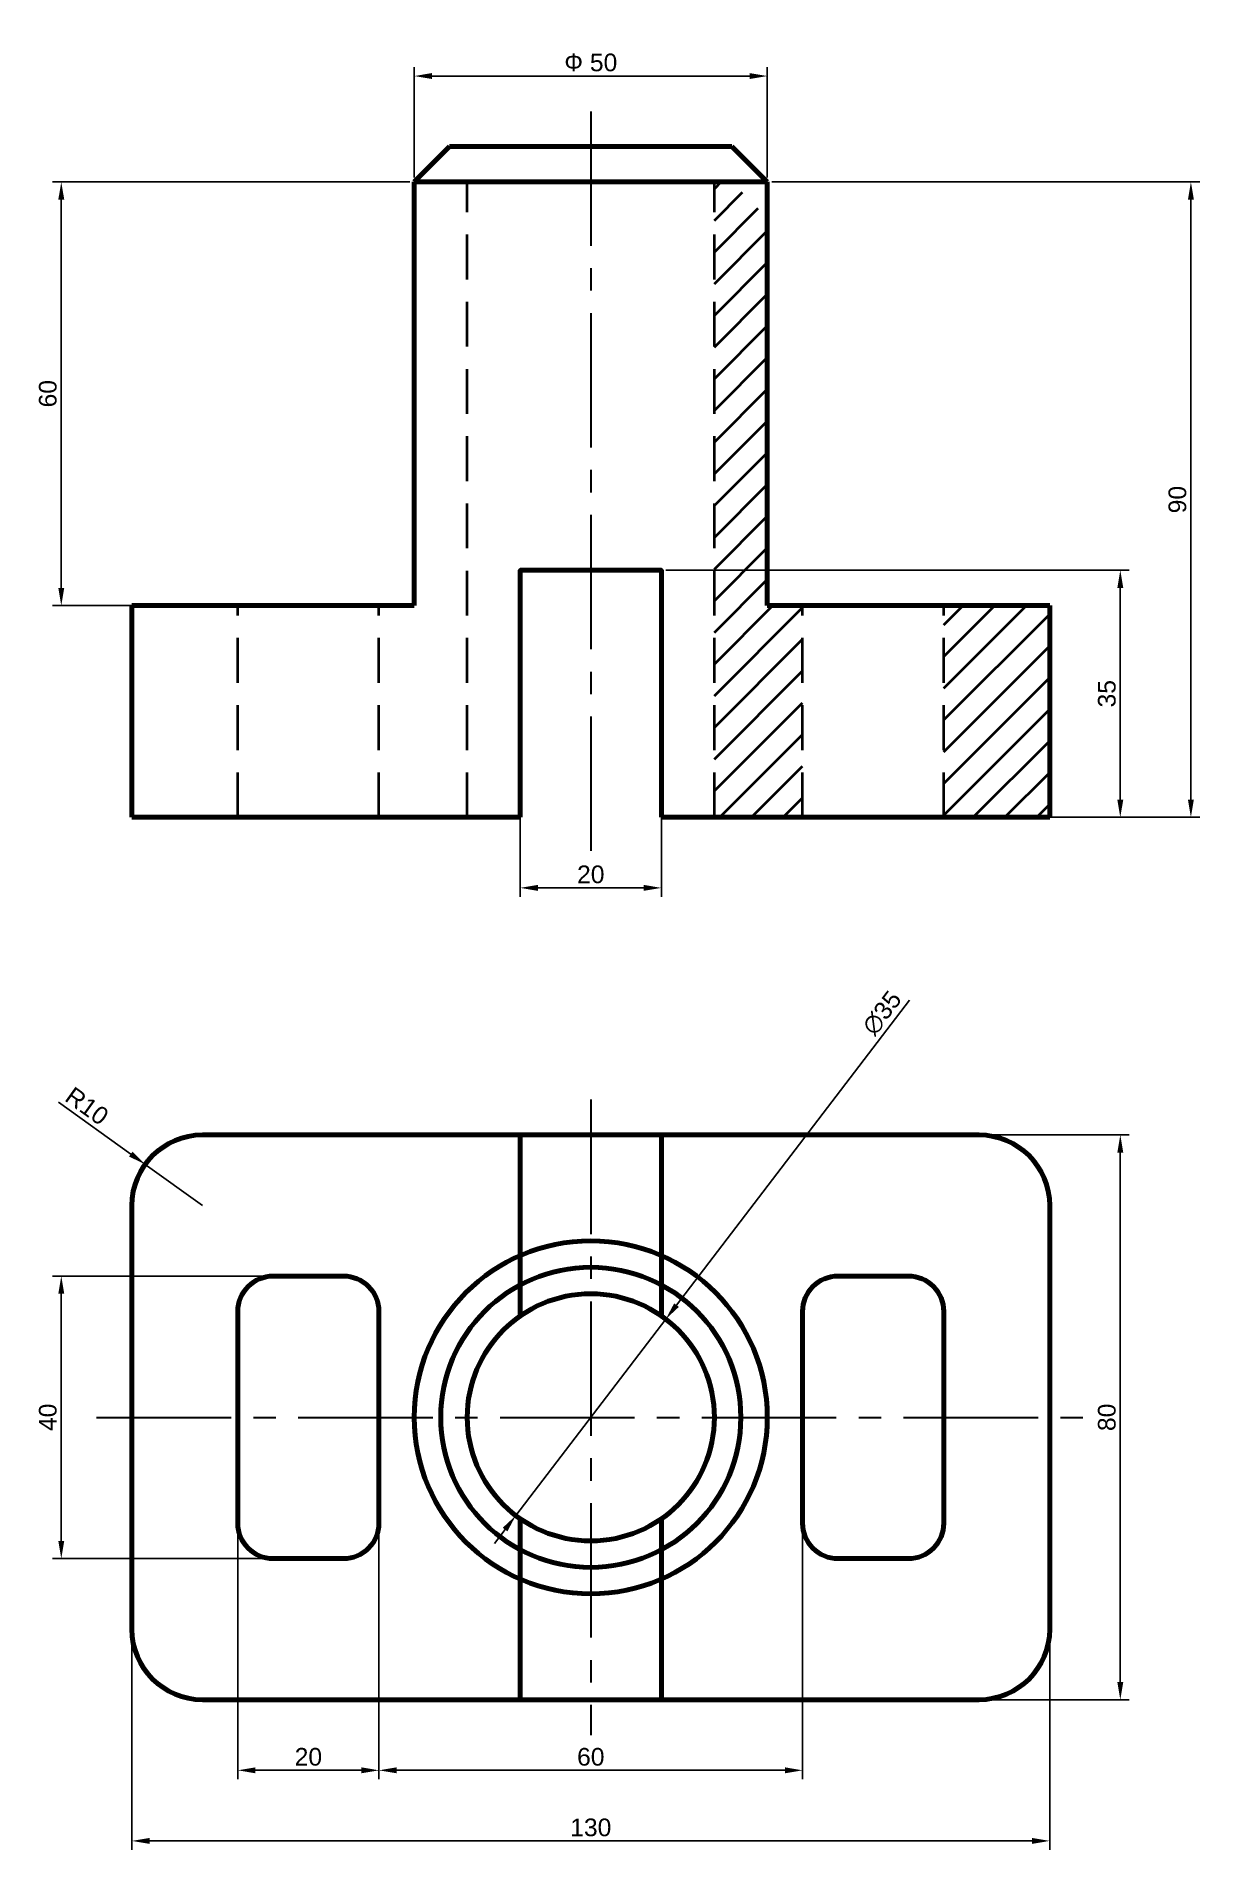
# Model space of a CAD drawing. Header units: millimetres. Extents: x 261 to 426, y 329 to 586.
import ezdxf

# ---------------------------------------------------------------- set-up
doc = ezdxf.new("R2010")
doc.units = ezdxf.units.MM
doc.linetypes.add('CENTER2', pattern=[28.575, 19.05, -3.175, 3.175, -3.175])
doc.linetypes.add('невидимая', pattern=[9.525, 6.35, -3.175])
for name, color, linetype, lineweight in [('NEV', 5, 'невидимая', 40), ('OSI', 1, 'CENTER2', 30), ('OSNV', 7, 'Continuous', 80), ('SHTR', 92, 'Continuous', 40), ('SIZE', 7, 'Continuous', 25)]:
    doc.layers.add(name, color=color, linetype=linetype, lineweight=lineweight)
doc.styles.get("Standard").update_dxf_attribs({"font": 'arial.ttf'})
doc.dimstyles.new('ISO-25', dxfattribs={"dimtxt": 2.5, "dimasz": 2.5, "dimexe": 1.25, "dimexo": 0.625, "dimtad": 1, "dimtxsty": 'Standard', "dimcen": 2.5, "dimadec": 0, "dimazin": 0, "dimtfac": 1, "dimtmove": 0, "dimatfit": 3, "dimfxl": 1, "dimarcsym": 0})
doc.dimstyles.new('Размер_1', dxfattribs={"dimtxt": 2.5, "dimasz": 2.5, "dimexe": 1.25, "dimexo": 0.625, "dimtad": 1, "dimtxsty": 'Standard', "dimcen": 2.5, "dimadec": 0, "dimazin": 0, "dimtfac": 1, "dimtmove": 0, "dimatfit": 3, "dimfxl": 1, "dimarcsym": 0})

# ---------------------------------------------------------------- blocks, each defined once
blk = doc.blocks.new('*D5')
at = {"layer": 'Defpoints', "color": 0, "transparency": 16777216}
for p in [(265, 565), (315, 565), (315, 505)]:
    blk.add_point(p, dxfattribs=at)
at = {"layer": 'SIZE', "color": 0, "lineweight": -2, "transparency": 16777216}
for p, q in [((314.38, 565), (263.75, 565)), ((265, 507.5), (265, 562.5)), ((314.38, 505), (263.75, 505))]:
    blk.add_line(p, q, dxfattribs=at)
at = {"layer": 'SIZE', "color": 0, "transparency": 16777216}
for points in [[(264.58, 562.5), (265.42, 562.5), (265, 565)], [(264.58, 507.5), (265.42, 507.5), (265, 505)]]:
    blk.add_solid(points, dxfattribs=at)
at = {"layer": 'SIZE', "color": 0, "transparency": 16777216, "insert": (263.1, 535), "char_height": 2.5, "attachment_point": 5, "rotation": 90}
blk.add_mtext('60', dxfattribs=at)
blk = doc.blocks.new('*D6')
at = {"layer": 'Defpoints', "color": 0, "transparency": 16777216}
for p in [(330, 510), (350, 510), (350, 465)]:
    blk.add_point(p, dxfattribs=at)
at = {"layer": 'SIZE', "color": 0, "lineweight": -2, "transparency": 16777216}
for p, q in [((330, 509.38), (330, 463.75)), ((350, 509.38), (350, 463.75)), ((332.5, 465), (347.5, 465))]:
    blk.add_line(p, q, dxfattribs=at)
at = {"layer": 'SIZE', "color": 0, "transparency": 16777216}
for points in [[(332.5, 465.42), (332.5, 464.58), (330, 465)], [(347.5, 465.42), (347.5, 464.58), (350, 465)]]:
    blk.add_solid(points, dxfattribs=at)
at = {"layer": 'SIZE', "color": 0, "transparency": 16777216, "insert": (340, 466.9), "char_height": 2.5, "attachment_point": 5}
blk.add_mtext('20', dxfattribs=at)
blk = doc.blocks.new('*D7')
at = {"layer": 'Defpoints', "color": 0, "transparency": 16777216}
for p in [(350, 510), (415, 510), (350, 475)]:
    blk.add_point(p, dxfattribs=at)
at = {"layer": 'SIZE', "color": 0, "lineweight": -2, "transparency": 16777216}
for p, q in [((350.63, 510), (416.25, 510)), ((415, 477.5), (415, 507.5)), ((350.63, 475), (416.25, 475))]:
    blk.add_line(p, q, dxfattribs=at)
at = {"layer": 'SIZE', "color": 0, "transparency": 16777216}
for points in [[(414.58, 507.5), (415.42, 507.5), (415, 510)], [(414.58, 477.5), (415.42, 477.5), (415, 475)]]:
    blk.add_solid(points, dxfattribs=at)
at = {"layer": 'SIZE', "color": 0, "transparency": 16777216, "insert": (413.1, 492.5), "char_height": 2.5, "attachment_point": 5, "rotation": 90}
blk.add_mtext('35', dxfattribs=at)
blk = doc.blocks.new('*D8')
at = {"layer": 'Defpoints', "color": 0, "transparency": 16777216}
for p in [(365, 565), (425, 565), (405, 475)]:
    blk.add_point(p, dxfattribs=at)
at = {"layer": 'SIZE', "color": 0, "lineweight": -2, "transparency": 16777216}
for p, q in [((365.63, 565), (426.25, 565)), ((425, 477.5), (425, 562.5)), ((405.63, 475), (426.25, 475))]:
    blk.add_line(p, q, dxfattribs=at)
at = {"layer": 'SIZE', "color": 0, "transparency": 16777216}
for points in [[(424.58, 562.5), (425.42, 562.5), (425, 565)], [(424.58, 477.5), (425.42, 477.5), (425, 475)]]:
    blk.add_solid(points, dxfattribs=at)
at = {"layer": 'SIZE', "color": 0, "transparency": 16777216, "insert": (423.1, 520), "char_height": 2.5, "attachment_point": 5, "rotation": 90}
blk.add_mtext('90', dxfattribs=at)
blk = doc.blocks.new('*D9')
at = {"layer": 'Defpoints', "color": 0, "transparency": 16777216}
for p in [(365, 580), (315, 565), (365, 565)]:
    blk.add_point(p, dxfattribs=at)
at = {"layer": 'SIZE', "color": 0, "lineweight": -2, "transparency": 16777216}
for p, q in [((315, 565.62), (315, 581.25)), ((365, 565.62), (365, 581.25)), ((317.5, 580), (362.5, 580))]:
    blk.add_line(p, q, dxfattribs=at)
at = {"layer": 'SIZE', "color": 0, "transparency": 16777216}
for points in [[(317.5, 580.42), (317.5, 579.58), (315, 580)], [(362.5, 580.42), (362.5, 579.58), (365, 580)]]:
    blk.add_solid(points, dxfattribs=at)
at = {"layer": 'SIZE', "color": 0, "transparency": 16777216, "insert": (340, 581.91), "char_height": 2.5, "attachment_point": 5}
blk.add_mtext('Ф 50', dxfattribs=at)
blk = doc.blocks.new('*D10')
at = {"layer": 'Defpoints', "color": 0, "transparency": 16777216}
for p in [(290, 375), (310, 375), (310, 340)]:
    blk.add_point(p, dxfattribs=at)
at = {"layer": 'SIZE', "color": 0, "lineweight": -2, "transparency": 16777216}
for p, q in [((290, 374.38), (290, 338.75)), ((310, 374.38), (310, 338.75)), ((292.5, 340), (307.5, 340))]:
    blk.add_line(p, q, dxfattribs=at)
at = {"layer": 'SIZE', "color": 0, "transparency": 16777216}
for points in [[(292.5, 340.42), (292.5, 339.58), (290, 340)], [(307.5, 340.42), (307.5, 339.58), (310, 340)]]:
    blk.add_solid(points, dxfattribs=at)
at = {"layer": 'SIZE', "color": 0, "transparency": 16777216, "insert": (300, 341.9), "char_height": 2.5, "attachment_point": 5}
blk.add_mtext('20', dxfattribs=at)
blk = doc.blocks.new('*D11')
at = {"layer": 'Defpoints', "color": 0, "transparency": 16777216}
for p in [(310, 375), (370, 375), (370, 340)]:
    blk.add_point(p, dxfattribs=at)
at = {"layer": 'SIZE', "color": 0, "lineweight": -2, "transparency": 16777216}
for p, q in [((310, 374.38), (310, 338.75)), ((370, 374.38), (370, 338.75)), ((312.5, 340), (367.5, 340))]:
    blk.add_line(p, q, dxfattribs=at)
at = {"layer": 'SIZE', "color": 0, "transparency": 16777216}
for points in [[(312.5, 340.42), (312.5, 339.58), (310, 340)], [(367.5, 340.42), (367.5, 339.58), (370, 340)]]:
    blk.add_solid(points, dxfattribs=at)
at = {"layer": 'SIZE', "color": 0, "transparency": 16777216, "insert": (340, 341.9), "char_height": 2.5, "attachment_point": 5}
blk.add_mtext('60', dxfattribs=at)
blk = doc.blocks.new('*D12')
at = {"layer": 'Defpoints', "color": 0, "transparency": 16777216}
for p in [(275, 360), (405, 360), (405, 330)]:
    blk.add_point(p, dxfattribs=at)
at = {"layer": 'SIZE', "color": 0, "lineweight": -2, "transparency": 16777216}
for p, q in [((275, 359.38), (275, 328.75)), ((405, 359.38), (405, 328.75)), ((277.5, 330), (402.5, 330))]:
    blk.add_line(p, q, dxfattribs=at)
at = {"layer": 'SIZE', "color": 0, "transparency": 16777216}
for points in [[(277.5, 330.42), (277.5, 329.58), (275, 330)], [(402.5, 330.42), (402.5, 329.58), (405, 330)]]:
    blk.add_solid(points, dxfattribs=at)
at = {"layer": 'SIZE', "color": 0, "transparency": 16777216, "insert": (340, 331.9), "char_height": 2.5, "attachment_point": 5}
blk.add_mtext('130', dxfattribs=at)
blk = doc.blocks.new('*D13')
at = {"layer": 'Defpoints', "color": 0, "transparency": 16777216}
for p in [(295, 410), (265, 370), (295, 370)]:
    blk.add_point(p, dxfattribs=at)
at = {"layer": 'SIZE', "color": 0, "lineweight": -2, "transparency": 16777216}
for p, q in [((294.38, 410), (263.75, 410)), ((265, 407.5), (265, 372.5)), ((294.38, 370), (263.75, 370))]:
    blk.add_line(p, q, dxfattribs=at)
at = {"layer": 'SIZE', "color": 0, "transparency": 16777216}
for points in [[(264.58, 407.5), (265.42, 407.5), (265, 410)], [(264.58, 372.5), (265.42, 372.5), (265, 370)]]:
    blk.add_solid(points, dxfattribs=at)
at = {"layer": 'SIZE', "color": 0, "transparency": 16777216, "insert": (263.1, 390), "char_height": 2.5, "attachment_point": 5, "rotation": 90}
blk.add_mtext('40', dxfattribs=at)
blk = doc.blocks.new('*D14')
at = {"layer": 'Defpoints', "color": 0, "transparency": 16777216}
for p in [(395, 430), (395, 350), (415, 350)]:
    blk.add_point(p, dxfattribs=at)
at = {"layer": 'SIZE', "color": 0, "lineweight": -2, "transparency": 16777216}
for p, q in [((395.63, 430), (416.25, 430)), ((415, 427.5), (415, 352.5)), ((395.63, 350), (416.25, 350))]:
    blk.add_line(p, q, dxfattribs=at)
at = {"layer": 'SIZE', "color": 0, "transparency": 16777216}
for points in [[(414.58, 427.5), (415.42, 427.5), (415, 430)], [(414.58, 352.5), (415.42, 352.5), (415, 350)]]:
    blk.add_solid(points, dxfattribs=at)
at = {"layer": 'SIZE', "color": 0, "transparency": 16777216, "insert": (413.1, 390), "char_height": 2.5, "attachment_point": 5, "rotation": 90}
blk.add_mtext('80', dxfattribs=at)
blk = doc.blocks.new('*D15')
at = {"layer": 'Defpoints', "color": 0, "transparency": 16777216}
for p in [(350.62, 403.91), (329.38, 376.09)]:
    blk.add_point(p, dxfattribs=at)
at = {"layer": 'SIZE', "color": 0, "lineweight": -2, "transparency": 16777216}
for p, q in [((385.12, 449.09), (352.14, 405.9)), ((329.38, 376.09), (350.62, 403.91)), ((327.86, 374.1), (326.35, 372.12))]:
    blk.add_line(p, q, dxfattribs=at)
at = {"layer": 'SIZE', "color": 0, "transparency": 16777216}
for points in [[(351.81, 406.15), (352.47, 405.64), (350.62, 403.91)], [(327.53, 374.36), (328.19, 373.85), (329.38, 376.09)]]:
    blk.add_solid(points, dxfattribs=at)
at = {"layer": 'SIZE', "color": 0, "transparency": 16777216, "insert": (381.25, 447.28), "char_height": 2.5, "attachment_point": 5, "rotation": 52.6383}
blk.add_mtext('∅35', dxfattribs=at)
blk = doc.blocks.new('*D16')
at = {"layer": 'Defpoints', "color": 0, "transparency": 16777216}
for p in [(276.88, 425.83), (285, 420)]:
    blk.add_point(p, dxfattribs=at)
at = {"layer": 'SIZE', "color": 0, "lineweight": -2, "transparency": 16777216}
for p, q in [((264.6, 434.65), (274.85, 427.29)), ((285, 420), (276.88, 425.83))]:
    blk.add_line(p, q, dxfattribs=at)
at = {"layer": 'SIZE', "color": 0, "transparency": 16777216}
blk.add_solid([(275.09, 427.63), (274.6, 426.95), (276.88, 425.83)], dxfattribs=at)
at = {"layer": 'SIZE', "color": 0, "transparency": 16777216, "insert": (268.64, 434.09), "char_height": 2.5, "attachment_point": 5, "rotation": 324.3208}
blk.add_mtext('R10', dxfattribs=at)

msp = doc.modelspace()

# ---------------------------------------------------------------- hatches: boundary and pattern name
at = {"layer": 'SHTR'}
h = msp.add_hatch(dxfattribs=at)
h.set_pattern_fill('ANSI31', color=256)
h.paths.add_polyline_path([(405, 505), (390, 505), (390, 475), (405, 475)])
h.paths.add_polyline_path([(370, 505), (365, 505), (365, 560), (357.5, 560), (357.5, 475), (370, 475)])
h.paths.add_polyline_path([(360, 565), (357.5, 565), (357.5, 560), (365, 560)])

# ---------------------------------------------------------------- linework, layer by layer
at = {"layer": 'NEV'}
for p, q in [((290, 475), (290, 505)), ((310, 475), (310, 505)), ((370, 475), (370, 505)), ((390, 475), (390, 505)), ((322.282, 390), (322.282, 389.558))]:
    msp.add_line(p, q, dxfattribs=at)
for points in [[(322.5, 475), (322.5, 565)], [(357.5, 475), (357.5, 565)]]:
    msp.add_lwpolyline(points, dxfattribs=at)
at = {"layer": 'OSI'}
for p, q in [((340, 575), (340, 470)), ((340, 435), (340, 345)), ((270, 390), (410, 390))]:
    msp.add_line(p, q, dxfattribs=at)
at = {"layer": 'OSNV'}
for p, q in [((315, 565), (320, 570)), ((320, 570), (360, 570)), ((365, 565), (360, 570)), ((315, 565), (315, 505)), ((315, 565), (365, 565)), ((315, 565), (365, 565)), ((360, 565), (320, 565)), ((365, 505), (365, 565)), ((365, 565), (365, 550)), ((315, 505), (275, 505)), ((275, 505), (275, 475)), ((405, 505), (365, 505)), ((405, 475), (405, 505)), ((275, 475), (330, 475)), ((350, 475), (405, 475)), ((395, 430), (285, 430)), ((275, 420), (275, 360)), ((405, 360), (405, 420)), ((285, 350), (395, 350))]:
    msp.add_line(p, q, dxfattribs=at)
for points in [[(350, 475), (350, 510), (330, 510), (330, 475)], [(330, 430), (330, 404.361)], [(350, 430), (350, 404.361)], [(330, 350), (330, 375.639)], [(350, 350), (350, 375.639)]]:
    msp.add_lwpolyline(points, dxfattribs=at)
for points in [[(310, 390), (310, 405, 0.4142136), (305, 410), (295, 410, 0.4142136), (290, 405), (290, 375, 0.4142136), (295, 370), (305, 370, 0.4142136), (310, 375), (310, 390)], [(370, 390), (370, 405, -0.4142136), (375, 410), (385, 410, -0.4142136), (390, 405), (390, 375, -0.4142136), (385, 370), (375, 370, -0.4142136), (370, 375), (370, 390)]]:
    msp.add_lwpolyline(points, format="xyb", dxfattribs=at)
for radius in [25, 21.25, 17.5, 17.5]:
    msp.add_circle((340, 390), radius, dxfattribs=at)
for centre, start, end in [((285, 420), 90, 180), ((395, 420), 0, 90), ((285, 360), 180, 270), ((395, 360), 270, 0)]:
    msp.add_arc(centre, 10, start, end, dxfattribs=at)

# ---------------------------------------------------------------- dimensions: what is measured, and where the dimension line sits
at = {"layer": 'SIZE'}
dim = msp.add_linear_dim(base=(365, 580), p1=(315, 565), p2=(365, 565), text='Ф <>', dimstyle='ISO-25', dxfattribs=at)
dim.commit()
dim.dimension.update_dxf_attribs({"geometry": '*D9', "text_midpoint": (340, 581.907)})
for base, p1, p2, dimstyle, picture, middle in [((265, 565), (315, 505), (315, 565), 'ISO-25', '*D5', (263.099, 535)), ((425, 565), (405, 475), (365, 565), 'ISO-25', '*D8', (423.099, 520)), ((415, 510), (350, 475), (350, 510), 'ISO-25', '*D7', (413.098, 492.5)), ((415, 350), (395, 430), (395, 350), 'Размер_1', '*D14', (413.099, 390)), ((265, 370), (295, 410), (295, 370), 'Размер_1', '*D13', (263.099, 390))]:
    dim = msp.add_linear_dim(base=base, p1=p1, p2=p2, angle=90, dimstyle=dimstyle, dxfattribs=at)
    dim.commit()
    dim.dimension.update_dxf_attribs({"geometry": picture, "text_midpoint": middle})
for base, p1, p2, dimstyle, picture, middle in [((350, 465), (330, 510), (350, 510), 'ISO-25', '*D6', (340, 466.901)), ((310, 340), (290, 375), (310, 375), 'Размер_1', '*D10', (300, 341.901)), ((370, 340), (310, 375), (370, 375), 'Размер_1', '*D11', (340, 341.901)), ((405, 330), (275, 360), (405, 360), 'Размер_1', '*D12', (340, 331.902))]:
    dim = msp.add_linear_dim(base=base, p1=p1, p2=p2, dimstyle=dimstyle, dxfattribs=at)
    dim.commit()
    dim.dimension.update_dxf_attribs({"geometry": picture, "text_midpoint": middle})
dim = msp.add_diameter_dim_2p(p1=(329.38, 376.091), p2=(350.62, 403.909), dimstyle='Размер_1', dxfattribs=at)
dim.commit()
dim.dimension.update_dxf_attribs({"geometry": '*D15', "text_midpoint": (382.82, 446.084), "dimtype": 163})
dim = msp.add_radius_dim(center=(285, 420), mpoint=(276.877, 425.832), dimstyle='Размер_1', dxfattribs=at)
dim.commit()
dim.dimension.update_dxf_attribs({"geometry": '*D16', "text_midpoint": (267.527, 432.546), "dimtype": 164})

doc.saveas('drawing.dxf')
